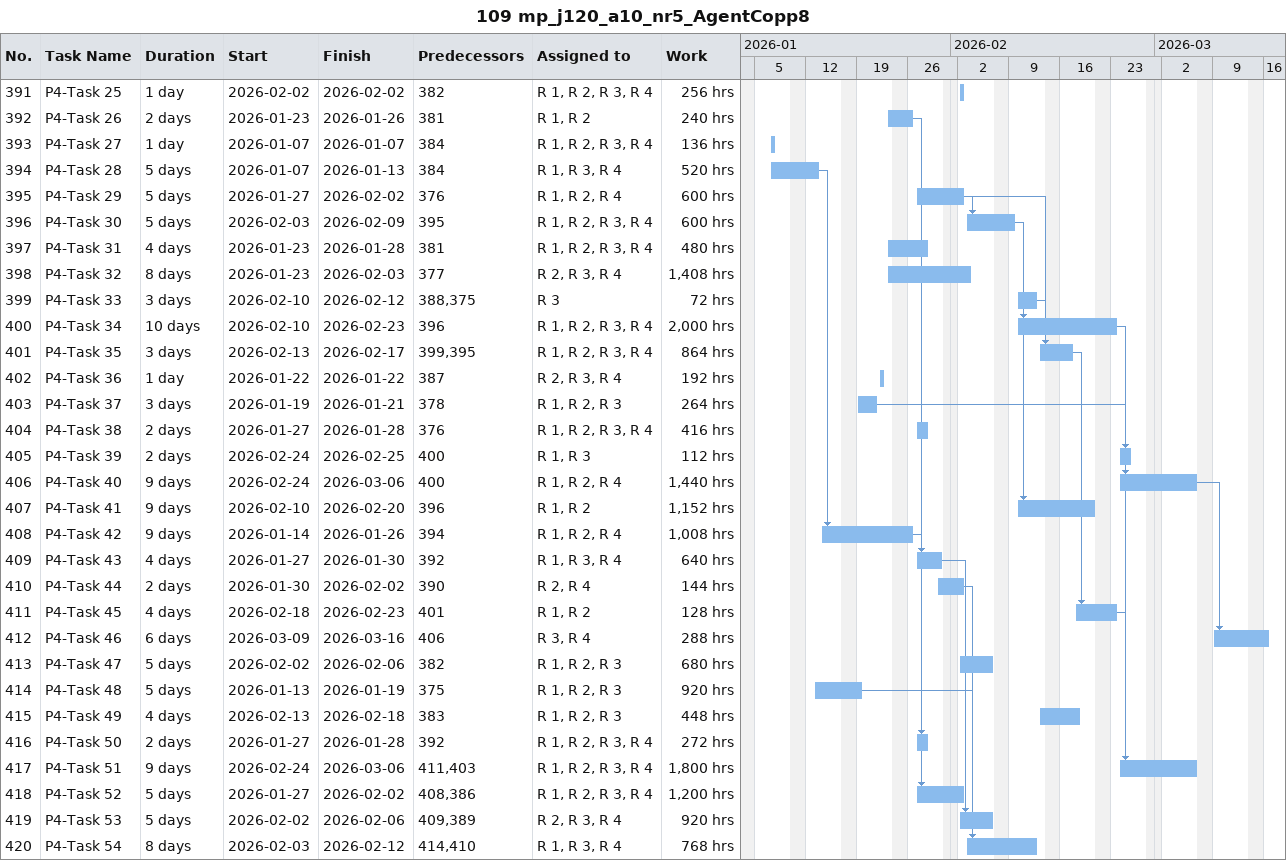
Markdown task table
109 mp_j120_a10_nr5_AgentCopp8

| ID | Task | Duration | Start | Finish | Predecessors | Resources | Work (h) |
|---|---|---|---|---|---|---|---|
| 391 | P4-Task 25 | 1d | 2026-02-02 | 2026-02-02 | 382 | R 1, R 2, R 3, R 4 | 256 |
| 392 | P4-Task 26 | 2d | 2026-01-23 | 2026-01-26 | 381 | R 1, R 2 | 240 |
| 393 | P4-Task 27 | 1d | 2026-01-07 | 2026-01-07 | 384 | R 1, R 2, R 3, R 4 | 136 |
| 394 | P4-Task 28 | 5d | 2026-01-07 | 2026-01-13 | 384 | R 1, R 3, R 4 | 520 |
| 395 | P4-Task 29 | 5d | 2026-01-27 | 2026-02-02 | 376 | R 1, R 2, R 4 | 600 |
| 396 | P4-Task 30 | 5d | 2026-02-03 | 2026-02-09 | 395 | R 1, R 2, R 3, R 4 | 600 |
| 397 | P4-Task 31 | 4d | 2026-01-23 | 2026-01-28 | 381 | R 1, R 2, R 3, R 4 | 480 |
| 398 | P4-Task 32 | 8d | 2026-01-23 | 2026-02-03 | 377 | R 2, R 3, R 4 | 1408 |
| 399 | P4-Task 33 | 3d | 2026-02-10 | 2026-02-12 | 388, 375 | R 3 | 72 |
| 400 | P4-Task 34 | 10d | 2026-02-10 | 2026-02-23 | 396 | R 1, R 2, R 3, R 4 | 2000 |
| 401 | P4-Task 35 | 3d | 2026-02-13 | 2026-02-17 | 399, 395 | R 1, R 2, R 3, R 4 | 864 |
| 402 | P4-Task 36 | 1d | 2026-01-22 | 2026-01-22 | 387 | R 2, R 3, R 4 | 192 |
| 403 | P4-Task 37 | 3d | 2026-01-19 | 2026-01-21 | 378 | R 1, R 2, R 3 | 264 |
| 404 | P4-Task 38 | 2d | 2026-01-27 | 2026-01-28 | 376 | R 1, R 2, R 3, R 4 | 416 |
| 405 | P4-Task 39 | 2d | 2026-02-24 | 2026-02-25 | 400 | R 1, R 3 | 112 |
| 406 | P4-Task 40 | 9d | 2026-02-24 | 2026-03-06 | 400 | R 1, R 2, R 4 | 1440 |
| 407 | P4-Task 41 | 9d | 2026-02-10 | 2026-02-20 | 396 | R 1, R 2 | 1152 |
| 408 | P4-Task 42 | 9d | 2026-01-14 | 2026-01-26 | 394 | R 1, R 2, R 4 | 1008 |
| 409 | P4-Task 43 | 4d | 2026-01-27 | 2026-01-30 | 392 | R 1, R 3, R 4 | 640 |
| 410 | P4-Task 44 | 2d | 2026-01-30 | 2026-02-02 | 390 | R 2, R 4 | 144 |
| 411 | P4-Task 45 | 4d | 2026-02-18 | 2026-02-23 | 401 | R 1, R 2 | 128 |
| 412 | P4-Task 46 | 6d | 2026-03-09 | 2026-03-16 | 406 | R 3, R 4 | 288 |
| 413 | P4-Task 47 | 5d | 2026-02-02 | 2026-02-06 | 382 | R 1, R 2, R 3 | 680 |
| 414 | P4-Task 48 | 5d | 2026-01-13 | 2026-01-19 | 375 | R 1, R 2, R 3 | 920 |
| 415 | P4-Task 49 | 4d | 2026-02-13 | 2026-02-18 | 383 | R 1, R 2, R 3 | 448 |
| 416 | P4-Task 50 | 2d | 2026-01-27 | 2026-01-28 | 392 | R 1, R 2, R 3, R 4 | 272 |
| 417 | P4-Task 51 | 9d | 2026-02-24 | 2026-03-06 | 411, 403 | R 1, R 2, R 3, R 4 | 1800 |
| 418 | P4-Task 52 | 5d | 2026-01-27 | 2026-02-02 | 408, 386 | R 1, R 2, R 3, R 4 | 1200 |
| 419 | P4-Task 53 | 5d | 2026-02-02 | 2026-02-06 | 409, 389 | R 2, R 3, R 4 | 920 |
| 420 | P4-Task 54 | 8d | 2026-02-03 | 2026-02-12 | 414, 410 | R 1, R 3, R 4 | 768 |
